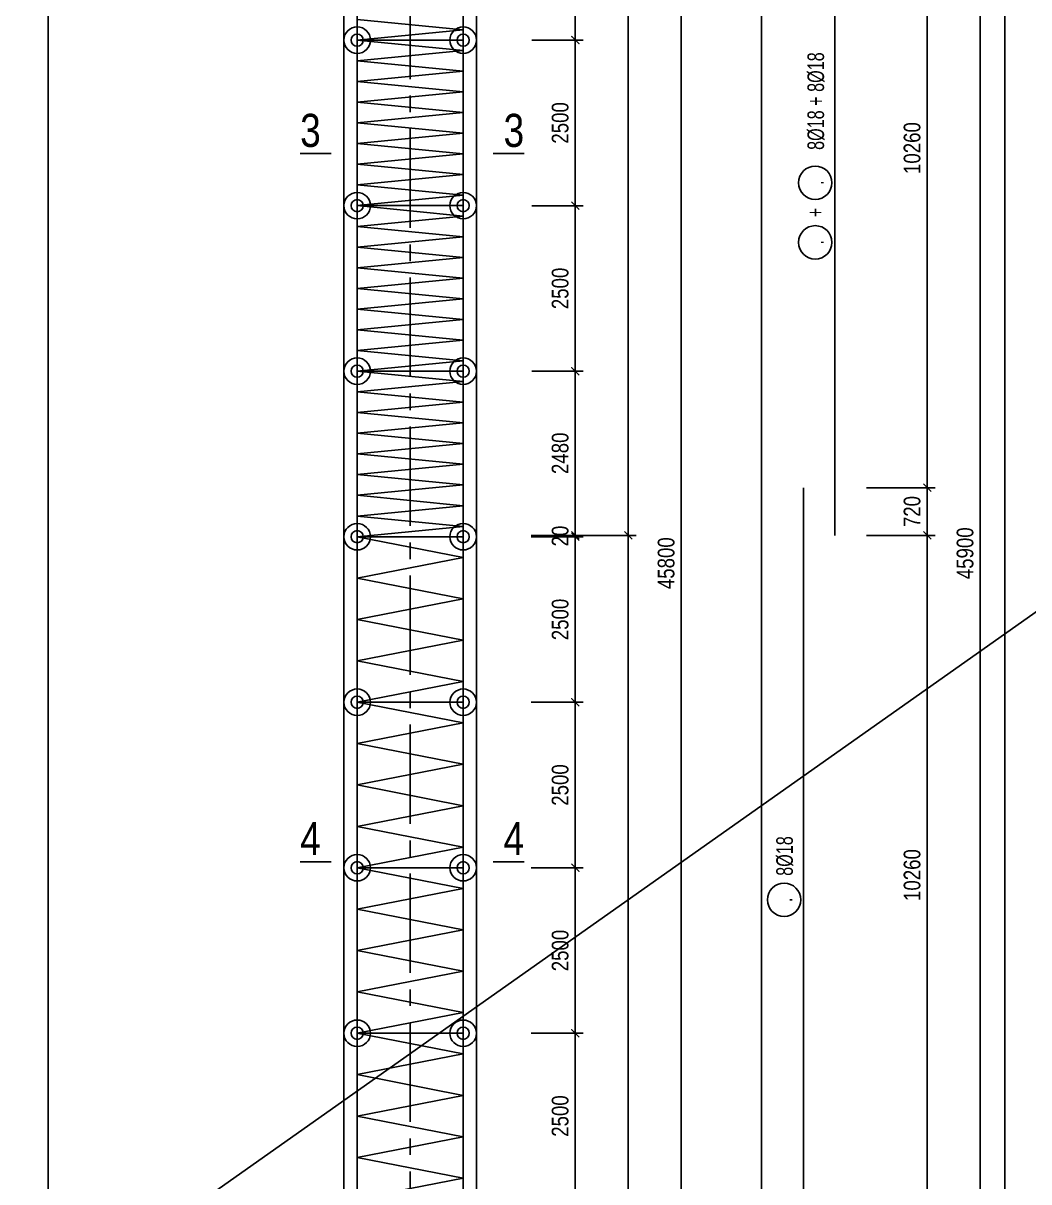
# Model space of a CAD drawing. Extents: x 171424 to 249266, y 74893 to 149166.
# Drawn here: x 177512 to 181308, y 135723 to 140098 of the extents above; entities that cross this region are included whole.
import ezdxf
from ezdxf.enums import TextEntityAlignment as Align

# ---------------------------------------------------------------- set-up
doc = ezdxf.new("R2010")
doc.units = 0
doc.header["$LTSCALE"] = 500
doc.header["$MEASUREMENT"] = 0
doc.header["$PDMODE"] = 3
doc.linetypes.add('CENTER2', pattern=[1.125, 0.75, -0.125, 0.125, -0.125])
doc.layers.get('0').update_dxf_attribs({"linetype": 'CONTINUOUS'})
doc.layers.get('DEFPOINTS').update_dxf_attribs({"linetype": 'CONTINUOUS'})
for name, color, linetype in [('01.CDC.AXIS', 160, 'CENTER2'), ('02.CDC.DIM', 1, 'CONTINUOUS'), ('03.CDC.BORDER', 3, 'CONTINUOUS'), ('05.CDC.STEEL', 4, 'CONTINUOUS'), ('06.CDC.TEXT', 2, 'CONTINUOUS'), ('10.CDC.HATCH', 9, 'CONTINUOUS'), ('11.CDC.NOTE', 8, 'CONTINUOUS')]:
    doc.layers.add(name, color=color, linetype=linetype)
doc.layers.add('KCS_Plotter', color=11, linetype='CONTINUOUS', plot=False)
doc.styles.add('ARIAL', font='arial.ttf', dxfattribs={"width": 0.8})
doc.dimstyles.new('DIM100-25', dxfattribs={"dimtxt": 63, "dimasz": 30, "dimexe": 30, "dimexo": 0, "dimgap": 25, "dimtad": 1, "dimdec": 0, "dimlfac": 4, "dimzin": 0, "dimdsep": 46, "dimtxsty": 'ARIAL', "dimblk": 'ARCHTICK', "dimblk1": 'ARCHTICK', "dimblk2": 'D', "dimcen": 0, "dimdle": 30, "dimclrd": 1, "dimclre": 1, "dimclrt": 2, "dimadec": 0, "dimazin": 0, "dimtfac": 1, "dimtdec": 0, "dimtix": 1, "dimtofl": 0, "dimtmove": 2, "dimatfit": 3, "dimldrblk": 'ARCHTICK', "dimfxl": 1, "dimtolj": 1, "dimtzin": 0, "dimarcsym": 0})

# ---------------------------------------------------------------- blocks, each defined once
blk = doc.blocks.new('_ArchTick')
at = {"color": 0, "linetype": 'ByBlock', "const_width": 0.15}
blk.add_lwpolyline([(-0.5, -0.5), (0.5, 0.5)], dxfattribs=at)
blk = doc.blocks.new('*D299')
at = {"layer": '02.CDC.DIM', "color": 1, "lineweight": -2, "transparency": 16777216}
for p, q in [((181124.9, 143864.2), (181124.9, 132329.2)), ((180695.3, 143834.2), (181154.9, 143834.2)), ((180695.3, 132359.2), (181154.9, 132359.2))]:
    blk.add_line(p, q, dxfattribs=at)
at = {"layer": 'DEFPOINTS', "color": 0, "transparency": 16777216}
for p in [(180695.3, 143834.2), (180695.3, 132359.2), (181124.9, 132359.2)]:
    blk.add_point(p, dxfattribs=at)
at = {"layer": '02.CDC.DIM', "color": 1, "lineweight": -2, "transparency": 16777216, "xscale": 30, "yscale": 30, "zscale": 30}
for p, rotation in [((181124.9, 143834.2), 90), ((181124.9, 132359.2), 270)]:
    blk.add_blockref('_ArchTick', p, dxfattribs=dict(at, rotation=rotation))
at = {"layer": '02.CDC.DIM', "color": 2, "transparency": 16777216, "insert": (181067.8, 138096.7), "char_height": 63, "attachment_point": 5, "rotation": 90, "style": 'ARIAL'}
blk.add_mtext('\\A1;45900', dxfattribs=at)
blk = doc.blocks.new('D')
at = {"layer": '02.CDC.DIM'}
for p, q in [((-50, -50), (50, 50)), ((-86.75, 0), (86.75, 0))]:
    blk.add_line(p, q, dxfattribs=at)
blk = doc.blocks.new('*D300')
at = {"layer": '02.CDC.DIM', "color": 1, "lineweight": -2, "transparency": 16777216}
for p, q in [((180695.3, 138164.2), (180954.9, 138164.2)), ((180924.9, 138194.2), (180924.9, 135569.2)), ((180695.3, 135599.2), (180954.9, 135599.2))]:
    blk.add_line(p, q, dxfattribs=at)
at = {"layer": 'DEFPOINTS', "color": 0, "transparency": 16777216}
for p in [(180695.3, 138164.2), (180695.3, 135599.2), (180924.9, 135599.2)]:
    blk.add_point(p, dxfattribs=at)
at = {"layer": '02.CDC.DIM', "color": 1, "lineweight": -2, "transparency": 16777216, "xscale": 30, "yscale": 30, "zscale": 30}
for p, rotation in [((180924.9, 138164.2), 90), ((180924.9, 135599.2), 270)]:
    blk.add_blockref('_ArchTick', p, dxfattribs=dict(at, rotation=rotation))
at = {"layer": '02.CDC.DIM', "color": 2, "transparency": 16777216, "insert": (180867.8, 136881.7), "char_height": 63, "attachment_point": 5, "rotation": 90, "style": 'ARIAL'}
blk.add_mtext('\\A1;10260', dxfattribs=at)
blk = doc.blocks.new('*D301')
at = {"layer": '02.CDC.DIM', "color": 1, "lineweight": -2, "transparency": 16777216}
for p, q in [((180695.3, 138344.2), (180954.9, 138344.2)), ((180924.9, 138134.2), (180924.9, 138374.2)), ((180695.3, 138164.2), (180954.9, 138164.2))]:
    blk.add_line(p, q, dxfattribs=at)
at = {"layer": 'DEFPOINTS', "color": 0, "transparency": 16777216}
for p in [(180695.3, 138344.2), (180924.9, 138344.2), (180695.3, 138164.2)]:
    blk.add_point(p, dxfattribs=at)
at = {"layer": '02.CDC.DIM', "color": 1, "lineweight": -2, "transparency": 16777216, "xscale": 30, "yscale": 30, "zscale": 30}
for p, rotation in [((180924.9, 138344.2), 90), ((180924.9, 138164.2), 270)]:
    blk.add_blockref('_ArchTick', p, dxfattribs=dict(at, rotation=rotation))
at = {"layer": '02.CDC.DIM', "color": 2, "transparency": 16777216, "insert": (180867.8, 138254.2), "char_height": 63, "attachment_point": 5, "rotation": 90, "style": 'ARIAL'}
blk.add_mtext('\\A1;720', dxfattribs=at)
blk = doc.blocks.new('*D302')
at = {"layer": '02.CDC.DIM', "color": 1, "lineweight": -2, "transparency": 16777216}
for p, q in [((180924.9, 138314.2), (180924.9, 140939.2)), ((180695.3, 140909.2), (180954.9, 140909.2)), ((180695.3, 138344.2), (180954.9, 138344.2))]:
    blk.add_line(p, q, dxfattribs=at)
at = {"layer": 'DEFPOINTS', "color": 0, "transparency": 16777216}
for p in [(180695.3, 140909.2), (180924.9, 140909.2), (180695.3, 138344.2)]:
    blk.add_point(p, dxfattribs=at)
at = {"layer": '02.CDC.DIM', "color": 1, "lineweight": -2, "transparency": 16777216, "xscale": 30, "yscale": 30, "zscale": 30}
for p, rotation in [((180924.9, 140909.2), 90), ((180924.9, 138344.2), 270)]:
    blk.add_blockref('_ArchTick', p, dxfattribs=dict(at, rotation=rotation))
at = {"layer": '02.CDC.DIM', "color": 2, "transparency": 16777216, "insert": (180867.8, 139626.7), "char_height": 63, "attachment_point": 5, "rotation": 90, "style": 'ARIAL'}
blk.add_mtext('\\A1;10260', dxfattribs=at)
blk = doc.blocks.new('*D306')
at = {"layer": '02.CDC.DIM', "color": 1, "lineweight": -2, "transparency": 16777216}
for p, q in [((179429.4, 138164.2), (179826.5, 138164.2)), ((179796.5, 138194.2), (179796.5, 132329.2)), ((179429.4, 132359.2), (179826.5, 132359.2))]:
    blk.add_line(p, q, dxfattribs=at)
at = {"layer": 'DEFPOINTS', "color": 0, "transparency": 16777216}
for p in [(179429.4, 138164.2), (179429.4, 132359.2), (179796.5, 132359.2)]:
    blk.add_point(p, dxfattribs=at)
at = {"layer": '02.CDC.DIM', "color": 1, "lineweight": -2, "transparency": 16777216, "xscale": 30, "yscale": 30, "zscale": 30}
for p, rotation in [((179796.5, 138164.2), 90), ((179796.5, 132359.2), 270)]:
    blk.add_blockref('_ArchTick', p, dxfattribs=dict(at, rotation=rotation))
at = {"layer": '02.CDC.DIM', "color": 2, "transparency": 16777216, "insert": (179739.4, 135261.7), "char_height": 63, "attachment_point": 5, "rotation": 90, "style": 'ARIAL'}
blk.add_mtext('\\A1;23220', dxfattribs=at)
blk = doc.blocks.new('*D307')
at = {"layer": '02.CDC.DIM', "color": 1, "lineweight": -2, "transparency": 16777216}
for p, q in [((179996.5, 143814.2), (179996.5, 132304.2)), ((179429.4, 143784.2), (180026.5, 143784.2)), ((179429.4, 132334.2), (180026.5, 132334.2))]:
    blk.add_line(p, q, dxfattribs=at)
at = {"layer": 'DEFPOINTS', "color": 0, "transparency": 16777216}
for p in [(179429.4, 143784.2), (179429.4, 132334.2), (179996.5, 132334.2)]:
    blk.add_point(p, dxfattribs=at)
at = {"layer": '02.CDC.DIM', "color": 1, "lineweight": -2, "transparency": 16777216, "xscale": 30, "yscale": 30, "zscale": 30}
for p, rotation in [((179996.5, 143784.2), 90), ((179996.5, 132334.2), 270)]:
    blk.add_blockref('_ArchTick', p, dxfattribs=dict(at, rotation=rotation))
at = {"layer": '02.CDC.DIM', "color": 2, "transparency": 16777216, "insert": (179939.4, 138059.2), "char_height": 63, "attachment_point": 5, "rotation": 90, "style": 'ARIAL'}
blk.add_mtext('\\A1;45800', dxfattribs=at)
blk = doc.blocks.new('*D311')
at = {"layer": '02.CDC.DIM', "color": 1, "lineweight": -2, "transparency": 16777216}
for p, q in [((179796.5, 143814.2), (179796.5, 138134.2)), ((179429.4, 143784.2), (179826.5, 143784.2)), ((179429.4, 138164.2), (179826.5, 138164.2))]:
    blk.add_line(p, q, dxfattribs=at)
at = {"layer": 'DEFPOINTS', "color": 0, "transparency": 16777216}
for p in [(179429.4, 143784.2), (179429.4, 138164.2), (179796.5, 138164.2)]:
    blk.add_point(p, dxfattribs=at)
at = {"layer": '02.CDC.DIM', "color": 1, "lineweight": -2, "transparency": 16777216, "xscale": 30, "yscale": 30, "zscale": 30}
for p, rotation in [((179796.5, 143784.2), 90), ((179796.5, 138164.2), 270)]:
    blk.add_blockref('_ArchTick', p, dxfattribs=dict(at, rotation=rotation))
at = {"layer": '02.CDC.DIM', "color": 2, "transparency": 16777216, "insert": (179739.4, 140974.2), "char_height": 63, "attachment_point": 5, "rotation": 90, "style": 'ARIAL'}
blk.add_mtext('\\A1;22480', dxfattribs=at)
blk = doc.blocks.new('*D324')
at = {"layer": '02.CDC.DIM', "color": 1, "lineweight": -2, "transparency": 16777216}
for p, q in [((179431.9, 140659.2), (179626.5, 140659.2)), ((179596.5, 140689.2), (179596.5, 140004.2)), ((179431.9, 140034.2), (179626.5, 140034.2))]:
    blk.add_line(p, q, dxfattribs=at)
at = {"layer": 'DEFPOINTS', "color": 0, "transparency": 16777216}
for p in [(179431.9, 140659.2), (179431.9, 140034.2), (179596.5, 140034.2)]:
    blk.add_point(p, dxfattribs=at)
at = {"layer": '02.CDC.DIM', "color": 1, "lineweight": -2, "transparency": 16777216, "xscale": 30, "yscale": 30, "zscale": 30}
for p, rotation in [((179596.5, 140659.2), 90), ((179596.5, 140034.2), 270)]:
    blk.add_blockref('_ArchTick', p, dxfattribs=dict(at, rotation=rotation))
at = {"layer": '02.CDC.DIM', "color": 2, "transparency": 16777216, "insert": (179539.4, 140346.7), "char_height": 63, "attachment_point": 5, "rotation": 90, "style": 'ARIAL'}
blk.add_mtext('\\A1;2500', dxfattribs=at)
blk = doc.blocks.new('*D325')
at = {"layer": '02.CDC.DIM', "color": 1, "lineweight": -2, "transparency": 16777216}
for p, q in [((179596.5, 140064.2), (179596.5, 139379.2)), ((179431.9, 140034.2), (179626.5, 140034.2)), ((179431.9, 139409.2), (179626.5, 139409.2))]:
    blk.add_line(p, q, dxfattribs=at)
at = {"layer": 'DEFPOINTS', "color": 0, "transparency": 16777216}
for p in [(179431.9, 140034.2), (179431.9, 139409.2), (179596.5, 139409.2)]:
    blk.add_point(p, dxfattribs=at)
at = {"layer": '02.CDC.DIM', "color": 1, "lineweight": -2, "transparency": 16777216, "xscale": 30, "yscale": 30, "zscale": 30}
for p, rotation in [((179596.5, 140034.2), 90), ((179596.5, 139409.2), 270)]:
    blk.add_blockref('_ArchTick', p, dxfattribs=dict(at, rotation=rotation))
at = {"layer": '02.CDC.DIM', "color": 2, "transparency": 16777216, "insert": (179539.4, 139721.7), "char_height": 63, "attachment_point": 5, "rotation": 90, "style": 'ARIAL'}
blk.add_mtext('\\A1;2500', dxfattribs=at)
blk = doc.blocks.new('*D326')
at = {"layer": '02.CDC.DIM', "color": 1, "lineweight": -2, "transparency": 16777216}
for p, q in [((179596.5, 139439.2), (179596.5, 138754.2)), ((179431.9, 139409.2), (179626.5, 139409.2)), ((179431.9, 138784.2), (179626.5, 138784.2))]:
    blk.add_line(p, q, dxfattribs=at)
at = {"layer": 'DEFPOINTS', "color": 0, "transparency": 16777216}
for p in [(179431.9, 139409.2), (179431.9, 138784.2), (179596.5, 138784.2)]:
    blk.add_point(p, dxfattribs=at)
at = {"layer": '02.CDC.DIM', "color": 1, "lineweight": -2, "transparency": 16777216, "xscale": 30, "yscale": 30, "zscale": 30}
for p, rotation in [((179596.5, 139409.2), 90), ((179596.5, 138784.2), 270)]:
    blk.add_blockref('_ArchTick', p, dxfattribs=dict(at, rotation=rotation))
at = {"layer": '02.CDC.DIM', "color": 2, "transparency": 16777216, "insert": (179539.4, 139096.7), "char_height": 63, "attachment_point": 5, "rotation": 90, "style": 'ARIAL'}
blk.add_mtext('\\A1;2500', dxfattribs=at)
blk = doc.blocks.new('*D327')
at = {"layer": '02.CDC.DIM', "color": 1, "lineweight": -2, "transparency": 16777216}
for p, q in [((179431.9, 138784.2), (179626.5, 138784.2)), ((179596.5, 138814.2), (179596.5, 138134.2)), ((179429.4, 138164.2), (179626.5, 138164.2))]:
    blk.add_line(p, q, dxfattribs=at)
at = {"layer": 'DEFPOINTS', "color": 0, "transparency": 16777216}
for p in [(179431.9, 138784.2), (179429.4, 138164.2), (179596.5, 138164.2)]:
    blk.add_point(p, dxfattribs=at)
at = {"layer": '02.CDC.DIM', "color": 1, "lineweight": -2, "transparency": 16777216, "xscale": 30, "yscale": 30, "zscale": 30}
for p, rotation in [((179596.5, 138784.2), 90), ((179596.5, 138164.2), 270)]:
    blk.add_blockref('_ArchTick', p, dxfattribs=dict(at, rotation=rotation))
at = {"layer": '02.CDC.DIM', "color": 2, "transparency": 16777216, "insert": (179539.4, 138474.2), "char_height": 63, "attachment_point": 5, "rotation": 90, "style": 'ARIAL'}
blk.add_mtext('\\A1;2480', dxfattribs=at)
blk = doc.blocks.new('*D328')
at = {"layer": '02.CDC.DIM', "color": 1, "lineweight": -2, "transparency": 16777216}
for p, q in [((179429.4, 138164.2), (179626.5, 138164.2)), ((179596.5, 138164.2), (179596.5, 138194.2)), ((179429.4, 138159.2), (179626.5, 138159.2)), ((179596.5, 138159.2), (179596.5, 138129.2))]:
    blk.add_line(p, q, dxfattribs=at)
at = {"layer": 'DEFPOINTS', "color": 0, "transparency": 16777216}
for p in [(179429.4, 138164.2), (179429.4, 138159.2), (179596.5, 138159.2)]:
    blk.add_point(p, dxfattribs=at)
at = {"layer": '02.CDC.DIM', "color": 1, "lineweight": -2, "transparency": 16777216, "xscale": 30, "yscale": 30, "zscale": 30}
for p, rotation in [((179596.5, 138164.2), 270), ((179596.5, 138159.2), 90)]:
    blk.add_blockref('_ArchTick', p, dxfattribs=dict(at, rotation=rotation))
at = {"layer": '02.CDC.DIM', "color": 2, "transparency": 16777216, "insert": (179539.4, 138161.7), "char_height": 63, "attachment_point": 5, "rotation": 90, "style": 'ARIAL'}
blk.add_mtext('\\A1;20', dxfattribs=at)
blk = doc.blocks.new('*D329')
at = {"layer": '02.CDC.DIM', "color": 1, "lineweight": -2, "transparency": 16777216}
for p, q in [((179596.5, 138189.2), (179596.5, 137504.2)), ((179429.4, 138159.2), (179626.5, 138159.2)), ((179429.4, 137534.2), (179626.5, 137534.2))]:
    blk.add_line(p, q, dxfattribs=at)
at = {"layer": 'DEFPOINTS', "color": 0, "transparency": 16777216}
for p in [(179429.4, 138159.2), (179429.4, 137534.2), (179596.5, 137534.2)]:
    blk.add_point(p, dxfattribs=at)
at = {"layer": '02.CDC.DIM', "color": 1, "lineweight": -2, "transparency": 16777216, "xscale": 30, "yscale": 30, "zscale": 30}
for p, rotation in [((179596.5, 138159.2), 90), ((179596.5, 137534.2), 270)]:
    blk.add_blockref('_ArchTick', p, dxfattribs=dict(at, rotation=rotation))
at = {"layer": '02.CDC.DIM', "color": 2, "transparency": 16777216, "insert": (179539.4, 137846.7), "char_height": 63, "attachment_point": 5, "rotation": 90, "style": 'ARIAL'}
blk.add_mtext('\\A1;2500', dxfattribs=at)
blk = doc.blocks.new('*D330')
at = {"layer": '02.CDC.DIM', "color": 1, "lineweight": -2, "transparency": 16777216}
for p, q in [((179596.5, 137564.2), (179596.5, 136879.2)), ((179429.4, 137534.2), (179626.5, 137534.2)), ((179429.4, 136909.2), (179626.5, 136909.2))]:
    blk.add_line(p, q, dxfattribs=at)
at = {"layer": 'DEFPOINTS', "color": 0, "transparency": 16777216}
for p in [(179429.4, 137534.2), (179429.4, 136909.2), (179596.5, 136909.2)]:
    blk.add_point(p, dxfattribs=at)
at = {"layer": '02.CDC.DIM', "color": 1, "lineweight": -2, "transparency": 16777216, "xscale": 30, "yscale": 30, "zscale": 30}
for p, rotation in [((179596.5, 137534.2), 90), ((179596.5, 136909.2), 270)]:
    blk.add_blockref('_ArchTick', p, dxfattribs=dict(at, rotation=rotation))
at = {"layer": '02.CDC.DIM', "color": 2, "transparency": 16777216, "insert": (179539.4, 137221.7), "char_height": 63, "attachment_point": 5, "rotation": 90, "style": 'ARIAL'}
blk.add_mtext('\\A1;2500', dxfattribs=at)
blk = doc.blocks.new('*D331')
at = {"layer": '02.CDC.DIM', "color": 1, "lineweight": -2, "transparency": 16777216}
for p, q in [((179596.5, 136939.2), (179596.5, 136254.2)), ((179429.4, 136909.2), (179626.5, 136909.2)), ((179429.4, 136284.2), (179626.5, 136284.2))]:
    blk.add_line(p, q, dxfattribs=at)
at = {"layer": 'DEFPOINTS', "color": 0, "transparency": 16777216}
for p in [(179429.4, 136909.2), (179429.4, 136284.2), (179596.5, 136284.2)]:
    blk.add_point(p, dxfattribs=at)
at = {"layer": '02.CDC.DIM', "color": 1, "lineweight": -2, "transparency": 16777216, "xscale": 30, "yscale": 30, "zscale": 30}
for p, rotation in [((179596.5, 136909.2), 90), ((179596.5, 136284.2), 270)]:
    blk.add_blockref('_ArchTick', p, dxfattribs=dict(at, rotation=rotation))
at = {"layer": '02.CDC.DIM', "color": 2, "transparency": 16777216, "insert": (179539.4, 136596.7), "char_height": 63, "attachment_point": 5, "rotation": 90, "style": 'ARIAL'}
blk.add_mtext('\\A1;2500', dxfattribs=at)
blk = doc.blocks.new('*D332')
at = {"layer": '02.CDC.DIM', "color": 1, "lineweight": -2, "transparency": 16777216}
for p, q in [((179429.4, 136284.2), (179626.5, 136284.2)), ((179596.5, 136314.2), (179596.5, 135629.2)), ((179429.4, 135659.2), (179626.5, 135659.2))]:
    blk.add_line(p, q, dxfattribs=at)
at = {"layer": 'DEFPOINTS', "color": 0, "transparency": 16777216}
for p in [(179429.4, 136284.2), (179429.4, 135659.2), (179596.5, 135659.2)]:
    blk.add_point(p, dxfattribs=at)
at = {"layer": '02.CDC.DIM', "color": 1, "lineweight": -2, "transparency": 16777216, "xscale": 30, "yscale": 30, "zscale": 30}
for p, rotation in [((179596.5, 136284.2), 90), ((179596.5, 135659.2), 270)]:
    blk.add_blockref('_ArchTick', p, dxfattribs=dict(at, rotation=rotation))
at = {"layer": '02.CDC.DIM', "color": 2, "transparency": 16777216, "insert": (179539.4, 135971.7), "char_height": 63, "attachment_point": 5, "rotation": 90, "style": 'ARIAL'}
blk.add_mtext('\\A1;2500', dxfattribs=at)

msp = doc.modelspace()

# ---------------------------------------------------------------- linework, layer by layer
at = {"layer": '01.CDC.AXIS'}
msp.add_line((178973.12, 144199.9), (178973.12, 132219.24), dxfattribs=at)
at = {"layer": '03.CDC.BORDER'}
for p, q in [((180298.99, 144895.41), (180298.99, 131255.83)), ((178723.12, 140034.24), (178723.12, 140659.24)), ((179223.12, 140034.24), (179223.12, 140659.24)), ((178723.12, 139409.24), (178723.12, 140034.24)), ((179223.12, 139409.24), (179223.12, 140034.24)), ((178723.12, 138784.24), (178723.12, 139409.24)), ((179223.12, 138784.24), (179223.12, 139409.24)), ((178723.12, 138159.24), (178723.12, 138784.24)), ((179223.12, 138159.24), (179223.12, 138784.24)), ((178723.12, 137534.24), (178723.12, 138159.24)), ((179223.12, 137534.24), (179223.12, 138159.24)), ((178723.12, 136909.24), (178723.12, 137534.24)), ((179223.12, 136909.24), (179223.12, 137534.24)), ((178723.12, 136284.24), (178723.12, 136909.24)), ((179223.12, 136284.24), (179223.12, 136909.24)), ((178723.12, 135659.24), (178723.12, 136284.24)), ((179223.12, 135659.24), (179223.12, 136284.24))]:
    msp.add_line(p, q, dxfattribs=at)
msp.add_lwpolyline([(177606.26, 145355.41), (181217.5, 145355.41), (181217.5, 131255.83), (177606.26, 131255.83)], close=True, dxfattribs=at)
for centre, radius in [((178773.12, 140034.24), 50), ((178773.12, 140034.24), 23.06), ((179173.12, 140034.24), 50), ((179173.12, 140034.24), 23.06), ((178773.12, 139409.24), 50), ((178773.12, 139409.24), 23.06), ((179173.12, 139409.24), 50), ((179173.12, 139409.24), 23.06), ((178773.12, 138784.24), 50), ((179173.12, 138784.24), 50), ((178773.12, 138784.24), 23.06), ((179173.12, 138784.24), 23.06), ((178773.12, 138159.24), 50), ((179173.12, 138159.24), 50), ((178773.12, 138159.24), 23.06), ((179173.12, 138159.24), 23.06), ((178773.12, 137534.24), 50), ((178773.12, 137534.24), 23.06), ((179173.12, 137534.24), 50), ((179173.12, 137534.24), 23.06), ((178773.12, 136909.24), 50), ((179173.12, 136909.24), 50), ((178773.12, 136909.24), 23.06), ((179173.12, 136909.24), 23.06), ((178773.12, 136284.24), 50), ((179173.12, 136284.24), 50), ((178773.12, 136284.24), 23.06), ((179173.12, 136284.24), 23.06)]:
    msp.add_circle(centre, radius, dxfattribs=at)
at = {"layer": '05.CDC.STEEL'}
for p, q in [((180575.97, 138164.24), (180575.97, 141089.24)), ((178773.12, 140034.24), (178773.12, 140659.24)), ((179173.12, 140034.24), (179173.12, 140659.24)), ((179173.12, 140073.31), (178773.12, 140034.24)), ((178773.12, 140034.24), (179173.12, 140034.24)), ((178773.12, 139409.24), (178773.12, 140034.24)), ((178773.12, 140034.24), (179173.12, 140034.24)), ((179173.12, 139409.24), (179173.12, 140034.24)), ((179173.12, 139995.18), (178773.12, 139956.12)), ((179173.12, 139917.06), (178773.12, 139877.99)), ((179173.12, 139838.93), (178773.12, 139799.87)), ((179173.12, 139760.81), (178773.12, 139721.74)), ((179173.12, 139682.68), (178773.12, 139643.62)), ((179173.12, 139604.56), (178773.12, 139565.49)), ((179173.12, 139526.43), (178773.12, 139487.37)), ((179173.12, 139448.31), (178773.12, 139409.24)), ((178773.12, 139409.24), (179173.12, 139409.24)), ((178773.12, 138784.24), (178773.12, 139409.24)), ((178773.12, 139409.24), (179173.12, 139409.24)), ((179173.12, 138784.24), (179173.12, 139409.24)), ((179173.12, 139370.18), (178773.12, 139331.12)), ((179173.12, 139292.06), (178773.12, 139252.99)), ((179173.12, 139213.93), (178773.12, 139174.87)), ((179173.12, 139135.81), (178773.12, 139096.74)), ((179173.12, 139057.68), (178773.12, 139018.62)), ((179173.12, 138979.56), (178773.12, 138940.49)), ((179173.12, 138901.43), (178773.12, 138862.37)), ((179173.12, 138823.31), (178773.12, 138784.24)), ((178773.12, 138784.24), (179173.12, 138784.24)), ((178773.12, 138159.24), (178773.12, 138784.24)), ((178773.12, 138784.24), (179173.12, 138784.24)), ((179173.12, 138159.24), (179173.12, 138784.24)), ((179173.12, 138745.18), (178773.12, 138706.12)), ((179173.12, 138667.06), (178773.12, 138627.99)), ((179173.12, 138588.93), (178773.12, 138549.87)), ((179173.12, 138510.81), (178773.12, 138471.74)), ((179173.12, 138432.68), (178773.12, 138393.62)), ((179173.12, 138354.56), (178773.12, 138315.49)), ((180458.31, 135419.24), (180458.31, 138344.24)), ((179173.12, 138276.43), (178773.12, 138237.37)), ((179173.12, 138198.31), (178773.12, 138159.24)), ((178773.12, 138159.24), (179173.12, 138159.24)), ((178773.12, 137534.24), (178773.12, 138159.24)), ((178773.12, 138159.24), (179173.12, 138159.24)), ((179173.12, 137534.24), (179173.12, 138159.24)), ((179173.12, 138081.12), (178773.12, 138002.99)), ((179173.12, 137924.87), (178773.12, 137846.74)), ((179173.12, 137768.62), (178773.12, 137690.49)), ((179173.12, 137612.37), (178773.12, 137534.24)), ((178773.12, 137534.24), (179173.12, 137534.24)), ((178773.12, 136909.24), (178773.12, 137534.24)), ((178773.12, 137534.24), (179173.12, 137534.24)), ((179173.12, 136909.24), (179173.12, 137534.24)), ((179173.12, 137456.12), (178773.12, 137377.99)), ((179173.12, 137299.87), (178773.12, 137221.74)), ((179173.12, 137143.62), (178773.12, 137065.49)), ((179173.12, 136987.37), (178773.12, 136909.24)), ((178773.12, 136909.24), (179173.12, 136909.24)), ((178773.12, 136284.24), (178773.12, 136909.24)), ((178773.12, 136909.24), (179173.12, 136909.24)), ((179173.12, 136284.24), (179173.12, 136909.24)), ((179173.12, 136831.12), (178773.12, 136752.99)), ((179173.12, 136674.87), (178773.12, 136596.74)), ((179173.12, 136518.62), (178773.12, 136440.49)), ((179173.12, 136362.37), (178773.12, 136284.24)), ((178773.12, 136284.24), (179173.12, 136284.24)), ((178773.12, 135659.24), (178773.12, 136284.24)), ((178773.12, 136284.24), (179173.12, 136284.24)), ((179173.12, 135659.24), (179173.12, 136284.24)), ((179173.12, 136206.12), (178773.12, 136127.99)), ((179173.12, 136049.87), (178773.12, 135971.74)), ((179173.12, 135893.62), (178773.12, 135815.49)), ((179173.12, 135737.37), (178773.12, 135659.24))]:
    msp.add_line(p, q, dxfattribs=at)
at = {"layer": '10.CDC.HATCH'}
for p, q in [((178773.12, 140112.37), (179173.12, 140073.31)), ((178773.12, 140034.24), (179173.12, 139995.18)), ((178773.12, 139956.12), (179173.12, 139917.06)), ((178773.12, 139877.99), (179173.12, 139838.93)), ((178773.12, 139799.87), (179173.12, 139760.81)), ((178773.12, 139721.74), (179173.12, 139682.68)), ((178773.12, 139643.62), (179173.12, 139604.56)), ((178773.12, 139565.49), (179173.12, 139526.43)), ((178773.12, 139487.37), (179173.12, 139448.31)), ((178773.12, 139409.24), (179173.12, 139370.18)), ((178773.12, 139331.12), (179173.12, 139292.06)), ((178773.12, 139252.99), (179173.12, 139213.93)), ((178773.12, 139174.87), (179173.12, 139135.81)), ((178773.12, 139096.74), (179173.12, 139057.68)), ((178773.12, 139018.62), (179173.12, 138979.56)), ((178773.12, 138940.49), (179173.12, 138901.43)), ((178773.12, 138862.37), (179173.12, 138823.31)), ((178773.12, 138784.24), (179173.12, 138745.18)), ((178773.12, 138706.12), (179173.12, 138667.06)), ((178773.12, 138627.99), (179173.12, 138588.93)), ((178773.12, 138549.87), (179173.12, 138510.81)), ((178773.12, 138471.74), (179173.12, 138432.68)), ((178773.12, 138393.62), (179173.12, 138354.56)), ((178773.12, 138315.49), (179173.12, 138276.43)), ((178773.12, 138237.37), (179173.12, 138198.31)), ((178773.12, 138159.24), (179173.12, 138081.12)), ((178773.12, 138002.99), (179173.12, 137924.87)), ((178773.12, 137846.74), (179173.12, 137768.62)), ((178773.12, 137690.49), (179173.12, 137612.37)), ((178773.12, 137534.24), (179173.12, 137456.12)), ((178773.12, 137377.99), (179173.12, 137299.87)), ((178773.12, 137221.74), (179173.12, 137143.62)), ((178773.12, 137065.49), (179173.12, 136987.37)), ((178773.12, 136909.24), (179173.12, 136831.12)), ((178773.12, 136752.99), (179173.12, 136674.87)), ((178773.12, 136596.74), (179173.12, 136518.62)), ((178773.12, 136440.49), (179173.12, 136362.37)), ((178773.12, 136284.24), (179173.12, 136206.12)), ((178773.12, 136127.99), (179173.12, 136049.87)), ((178773.12, 135971.74), (179173.12, 135893.62)), ((178773.12, 135815.49), (179173.12, 135737.37))]:
    msp.add_line(p, q, dxfattribs=at)
at = {"layer": '11.CDC.NOTE'}
for centre in [(180502.12, 139495.85), (180502.12, 139270.72), (180384.46, 136788.12)]:
    msp.add_circle(centre, 63, dxfattribs=at)
at = {"layer": 'KCS_Plotter'}
msp.add_line((171448.44, 130892.91), (192473.44, 145742.91), dxfattribs=at)

# ---------------------------------------------------------------- texts
at = {"layer": '06.CDC.TEXT', "style": 'ARIAL', "width": 0.7}
for s, p in [('8%%C18 + 8%%C18', (180503.83, 139804.01)), ('8%%C18', (180386.17, 136953.52))]:
    msp.add_text(s, height=62.5, rotation=90, dxfattribs=at).set_placement(p, align=Align.MIDDLE)
at = {"layer": '06.CDC.TEXT', "style": 'ARIAL', "width": 0.8}
for s, p in [('%%U3 ', (178616.26, 139630.97)), ('%%U 3', (179345.11, 139630.97)), ('%%U4 ', (178616.26, 136956.95)), ('%%U 4', (179345.11, 136956.95))]:
    msp.add_text(s, height=125, dxfattribs=at).set_placement(p, align=Align.CENTER)
at = {"layer": '06.CDC.TEXT', "style": 'ARIAL', "width": 0.7}
for s, p in [('.', (180502.12, 139495.85)), ('+', (180502.12, 139383.62)), ('.', (180502.12, 139270.72)), ('.', (180384.46, 136788.12))]:
    msp.add_text(s, height=62.5, rotation=90, dxfattribs=at).set_placement(p, align=Align.MIDDLE_CENTER)

# ---------------------------------------------------------------- dimensions: what is measured, and where the dimension line sits
at = {"layer": '02.CDC.DIM'}
for base, p1, p2, angle, picture, middle in [((181124.92, 132359.24), (180695.28, 143834.24), (180695.28, 132359.24), 270, '*D299', (181067.75, 138096.74)), ((179996.54, 132334.24), (179429.36, 143784.24), (179429.36, 132334.24), 270, '*D307', (179939.37, 138059.24)), ((179796.54, 138164.24), (179429.36, 143784.24), (179429.36, 138164.24), 270, '*D311', (179739.37, 140974.24)), ((180924.92, 140909.24), (180695.28, 138344.24), (180695.28, 140909.24), 270, '*D302', (180867.75, 139626.74)), ((179596.54, 140034.24), (179431.87, 140659.24), (179431.87, 140034.24), 90, '*D324', (179539.37, 140346.74)), ((179596.54, 139409.24), (179431.87, 140034.24), (179431.87, 139409.24), 90, '*D325', (179539.37, 139721.74)), ((179596.54, 138784.24), (179431.87, 139409.24), (179431.87, 138784.24), 90, '*D326', (179539.37, 139096.74)), ((179596.54, 138164.24), (179431.87, 138784.24), (179429.36, 138164.24), 90, '*D327', (179539.37, 138474.24)), ((180924.92, 138344.24), (180695.28, 138164.24), (180695.28, 138344.24), 270, '*D301', (180867.75, 138254.24)), ((179596.54, 138159.24), (179429.36, 138164.24), (179429.36, 138159.24), 90, '*D328', (179539.37, 138161.74)), ((179796.54, 132359.24), (179429.36, 138164.24), (179429.36, 132359.24), 270, '*D306', (179739.35, 135261.74)), ((179596.54, 137534.24), (179429.36, 138159.24), (179429.36, 137534.24), 90, '*D329', (179539.37, 137846.74)), ((180924.92, 135599.24), (180695.28, 138164.24), (180695.28, 135599.24), 270, '*D300', (180867.75, 136881.74)), ((179596.54, 136909.24), (179429.36, 137534.24), (179429.36, 136909.24), 90, '*D330', (179539.37, 137221.74)), ((179596.54, 136284.24), (179429.36, 136909.24), (179429.36, 136284.24), 90, '*D331', (179539.37, 136596.74)), ((179596.54, 135659.24), (179429.36, 136284.24), (179429.36, 135659.24), 90, '*D332', (179539.37, 135971.74))]:
    dim = msp.add_linear_dim(base=base, p1=p1, p2=p2, angle=angle, dimstyle='DIM100-25', dxfattribs=at)
    dim.commit()
    dim.dimension.update_dxf_attribs({"geometry": picture, "text_midpoint": middle})

doc.saveas('drawing.dxf')
